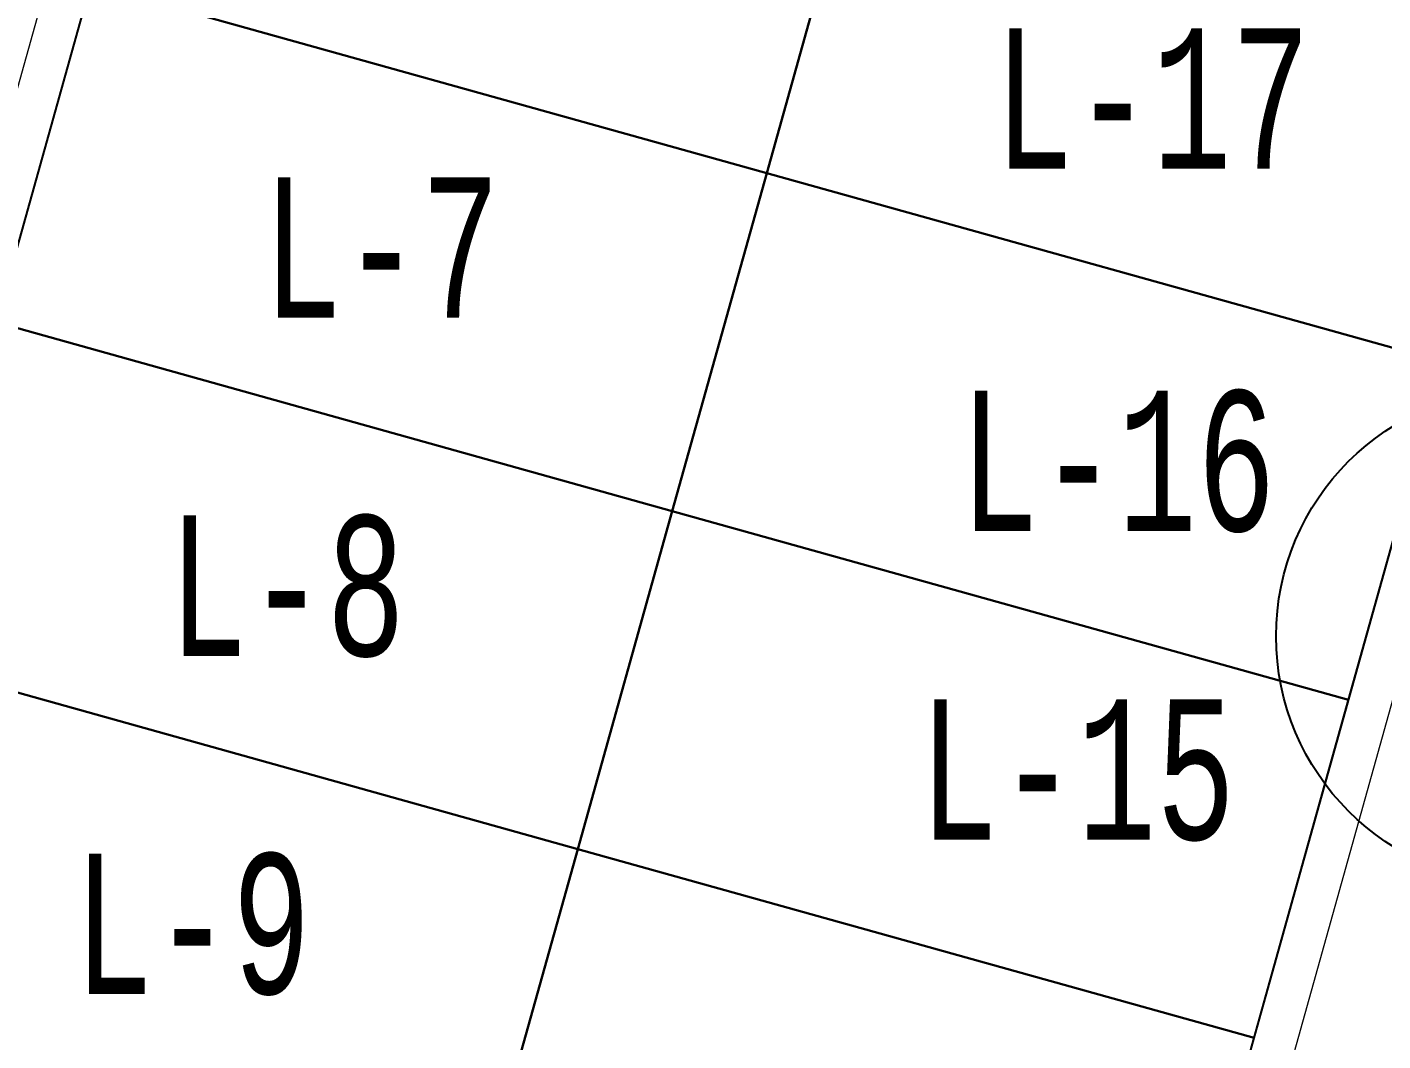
# Model space of a CAD drawing. Header units: millimetres. Extents: x 474016 to 477875, y 2288607 to 2292200.
# Drawn here: x 474379.33 to 474427.6, y 2289415.89 to 2289452 of the extents above; entities that cross this region are included whole.
import ezdxf
from ezdxf.enums import TextEntityAlignment as Align

# ---------------------------------------------------------------- set-up
doc = ezdxf.new("R2010")
doc.units = ezdxf.units.MM
doc.header["$LTSCALE"] = 50
doc.layers.add('BANQUETA', color=251, linetype='Continuous', lineweight=5)
doc.layers.add('JARDINES', color=98, linetype='Continuous', lineweight=13)
doc.layers.add('CVL_LOTIF', color=1, linetype='Continuous')
doc.layers.add('MZ Y LT', color=7, linetype='Continuous', lineweight=13, true_color=0x0d2bf2)
doc.styles.add('MONOTXT4', font='MONOTXT4.shx', dxfattribs={"width": 0.55})

msp = doc.modelspace()

# ---------------------------------------------------------------- linework, layer by layer
at = {"color": 3}
msp.add_circle((474432.608, 2289430.306), 8.813, dxfattribs=at)
at = {"layer": 'BANQUETA'}
msp.add_lwpolyline([(474404.694, 2289541.819, -0.540591), (474407.884, 2289542.831), (474449.322, 2289509.046, -0.298203), (474449.984, 2289506.958), (474377.368, 2289247.051, -0.414214), (474374.904, 2289245.663), (474327.711, 2289258.848, -0.414214), (474326.323, 2289261.312), (474404.694, 2289541.819)], format="xyb", dxfattribs=at)
for points in [[(474406.198, 2289541.625), (474368.131, 2289405.376)], [(474448.481, 2289507.151), (474412.923, 2289379.883)]]:
    msp.add_lwpolyline(points, dxfattribs=at)
at = {"layer": 'BANQUETA', "color": 1}
msp.add_lwpolyline([(474427.339, 2289524.388), (474351.845, 2289254.182)], dxfattribs=at)
at = {"layer": 'CVL_LOTIF'}
for points in [[(474409.026, 2289458.844), (474384.949, 2289465.571), (474381.585, 2289453.532), (474405.663, 2289446.805)], [(474433.104, 2289452.117), (474409.026, 2289458.844), (474405.663, 2289446.805), (474429.741, 2289440.078)], [(474405.663, 2289446.805), (474381.585, 2289453.532), (474378.221, 2289441.493), (474402.299, 2289434.766)], [(474402.299, 2289434.766), (474378.221, 2289441.493), (474374.858, 2289429.454), (474398.936, 2289422.727)], [(474398.936, 2289422.727), (474374.858, 2289429.454), (474371.494, 2289417.415), (474395.572, 2289410.688)], [(474423.014, 2289416), (474398.936, 2289422.727), (474395.572, 2289410.688), (474419.65, 2289403.961)]]:
    msp.add_lwpolyline(points, close=True, dxfattribs=at)
for points in [[(474429.741, 2289440.078), (474405.663, 2289446.805), (474402.299, 2289434.766), (474426.377, 2289428.039, -0.357935), (474426.377, 2289428.039)], [(474426.377, 2289428.039, -0.596944), (474426.377, 2289428.039), (474402.299, 2289434.766), (474398.936, 2289422.727), (474423.014, 2289416), (474426.377, 2289428.039, -0.31349)]]:
    msp.add_lwpolyline(points, format="xyb", close=True, dxfattribs=at)
at = {"layer": 'JARDINES'}
msp.add_lwpolyline([(474426.377, 2289428.039), (474418.861, 2289430.139)], dxfattribs=at)

# ---------------------------------------------------------------- texts
at = {"layer": 'MZ Y LT', "lineweight": 13, "style": 'MONOTXT4', "width": 0.65}
for s, p in [('L-17', (474419.384, 2289449.461)), ('L-7', (474391.942, 2289444.149)), ('L-16', (474418.157, 2289436.557)), ('L-8', (474388.579, 2289432.11)), ('L-15', (474416.712, 2289425.529)), ('L-9', (474385.215, 2289420.071))]:
    msp.add_text(s, height=5, dxfattribs=at).set_placement(p, align=Align.MIDDLE)

doc.saveas('drawing.dxf')
